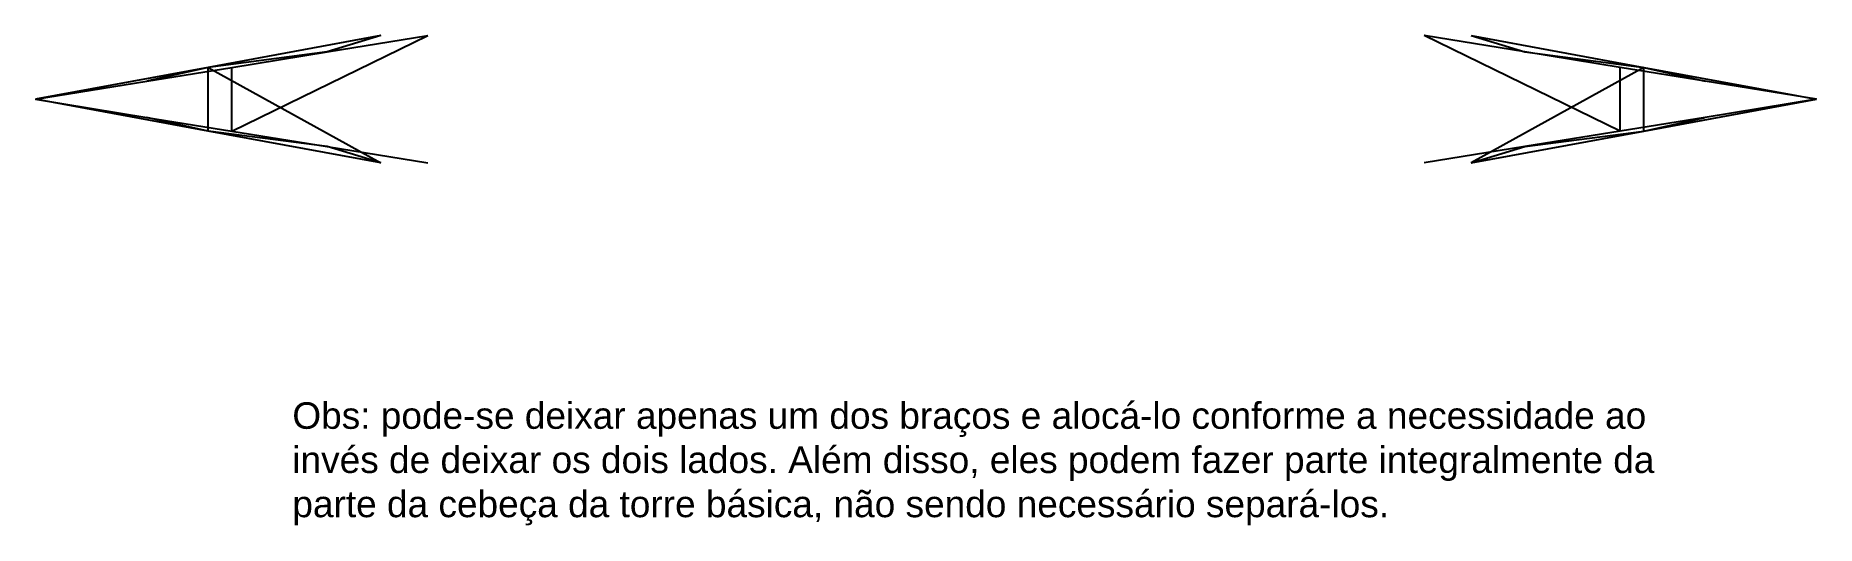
# Model space of a CAD drawing. Header units: metres. Extents: x 2269.9 to 2286.7, y 1391.9 to 1396.5.
import ezdxf

# ---------------------------------------------------------------- set-up
doc = ezdxf.new("R2010")
doc.units = ezdxf.units.M
for name, color, linetype in [('Braço - Diagonais Horizontais', 103, 'Continuous'), ('Braço - Diagonais Verticais', 135, 'Continuous'), ('Braço - Montantes', 121, 'Continuous'), ('Texto', 7, 'Continuous')]:
    doc.layers.add(name, color=color, linetype=linetype)
doc.styles.get("Standard").update_dxf_attribs({"font": 'arial.ttf'})

msp = doc.modelspace()

# ---------------------------------------------------------------- linework, layer by layer
at = {"layer": 'Braço - Diagonais Horizontais'}
for p, q in [((2271.792, 1395.587, 36), (2273.642, 1396.487, 36)), ((2284.892, 1395.587, 36), (2283.042, 1396.487, 36)), ((2271.571, 1395.587, 36.743), (2271.571, 1396.187, 36.743)), ((2271.571, 1396.187, 36.743), (2273.2, 1395.287, 37.486)), ((2271.792, 1395.587, 36), (2271.792, 1396.187, 36)), ((2285.113, 1396.187, 36.743), (2283.484, 1395.287, 37.486)), ((2284.892, 1395.587, 36), (2284.892, 1396.187, 36)), ((2285.113, 1395.587, 36.743), (2285.113, 1396.187, 36.743))]:
    msp.add_line(p, q, dxfattribs=at)
at = {"layer": 'Braço - Diagonais Verticais'}
for p, q in [((2273.2, 1396.487, 37.486), (2272.692, 1396.333, 36)), ((2283.484, 1396.487, 37.486), (2283.992, 1396.333, 36)), ((2272.692, 1396.333, 36), (2271.571, 1396.187, 36.743)), ((2283.992, 1396.333, 36), (2285.113, 1396.187, 36.743)), ((2271.571, 1396.187, 36.743), (2270.992, 1396.057, 36)), ((2285.113, 1396.187, 36.743), (2285.692, 1396.057, 36)), ((2271.571, 1395.587, 36.743), (2270.992, 1395.716, 36)), ((2272.692, 1395.441, 36), (2271.571, 1395.587, 36.743)), ((2283.992, 1395.441, 36), (2285.113, 1395.587, 36.743)), ((2285.113, 1395.587, 36.743), (2285.692, 1395.716, 36)), ((2273.2, 1395.287, 37.486), (2272.692, 1395.441, 36)), ((2283.484, 1395.287, 37.486), (2283.992, 1395.441, 36))]:
    msp.add_line(p, q, dxfattribs=at)
at = {"layer": 'Braço - Montantes'}
for p, q in [((2273.2, 1396.487, 37.486), (2271.571, 1396.187, 36.743)), ((2272.692, 1396.333, 36), (2273.642, 1396.487, 36)), ((2283.992, 1396.333, 36), (2283.042, 1396.487, 36)), ((2283.484, 1396.487, 37.486), (2285.113, 1396.187, 36.743)), ((2271.792, 1396.187, 36), (2272.692, 1396.333, 36)), ((2284.892, 1396.187, 36), (2283.992, 1396.333, 36)), ((2271.571, 1396.187, 36.743), (2269.942, 1395.887, 36)), ((2270.992, 1396.057, 36), (2271.792, 1396.187, 36)), ((2285.692, 1396.057, 36), (2284.892, 1396.187, 36)), ((2285.113, 1396.187, 36.743), (2286.742, 1395.887, 36)), ((2269.942, 1395.887, 36), (2270.992, 1396.057, 36)), ((2286.742, 1395.887, 36), (2285.692, 1396.057, 36)), ((2269.942, 1395.887, 36), (2270.992, 1395.716, 36)), ((2271.571, 1395.587, 36.743), (2269.942, 1395.887, 36)), ((2285.113, 1395.587, 36.743), (2286.742, 1395.887, 36)), ((2286.742, 1395.887, 36), (2285.692, 1395.716, 36)), ((2270.992, 1395.716, 36), (2271.792, 1395.587, 36)), ((2273.2, 1395.287, 37.486), (2271.571, 1395.587, 36.743)), ((2271.792, 1395.587, 36), (2272.692, 1395.441, 36)), ((2283.484, 1395.287, 37.486), (2285.113, 1395.587, 36.743)), ((2284.892, 1395.587, 36), (2283.992, 1395.441, 36)), ((2285.692, 1395.716, 36), (2284.892, 1395.587, 36)), ((2272.692, 1395.441, 36), (2273.642, 1395.287, 36)), ((2283.992, 1395.441, 36), (2283.042, 1395.287, 36))]:
    msp.add_line(p, q, dxfattribs=at)

# ---------------------------------------------------------------- texts
at = {"layer": 'Texto', "insert": (2272.364, 1393.029, 36), "char_height": 0.25, "attachment_point": 1}
msp.add_mtext_dynamic_manual_height_columns('Obs: pode-se deixar apenas um dos braços e alocá-lo conforme a necessidade ao invés de deixar os dois lados. Além disso, eles podem fazer parte integralmente da parte da cebeça da torre básica, não sendo necessário separá-los.', width=13.2733, gutter_width=12.5, heights=[0], dxfattribs=at)

doc.saveas('drawing.dxf')
